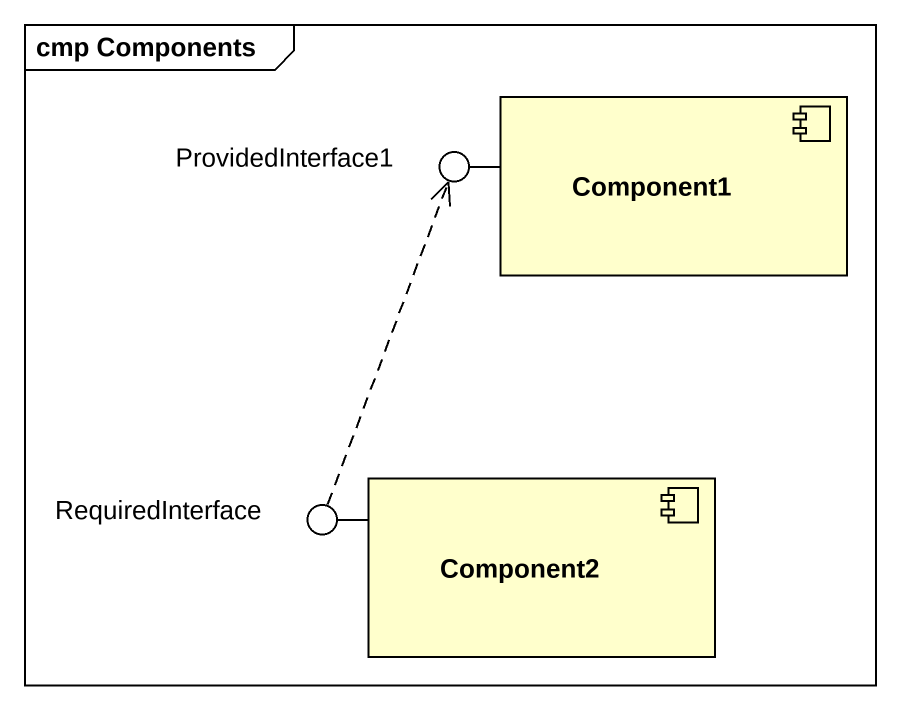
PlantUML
@startuml
mainframe cmp Components
component Component1
() ProvidedInterface1
() RequiredInterface
component Component2
Component1 -left- ProvidedInterface1
Component2 -left- RequiredInterface
RequiredInterface .up.> ProvidedInterface1
@enduml
